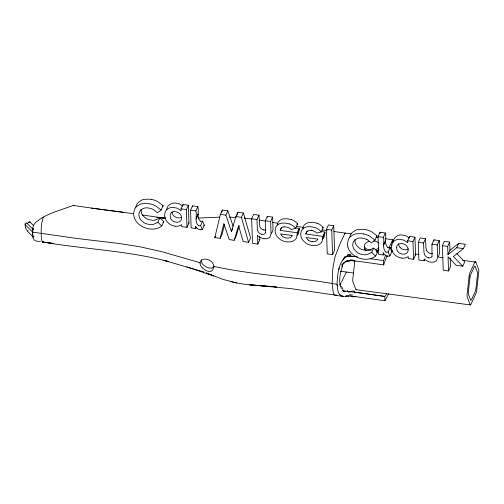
<?xml version="1.0" encoding="UTF-8"?>
<svg xmlns="http://www.w3.org/2000/svg" width="504" height="504" viewBox="0 0 504 504"><rect width="100%" height="100%" fill="white"/><g stroke="black" fill="none" stroke-linecap="round" stroke-linejoin="round"><path stroke-width="0.76" d="M25.213 224.362L25.301 227.172M342.096 296.157C337.019 294.178 337.459 287.387 337.081 282.92M337.094 282.486C337.774 273.445 338.568 260.448 347.476 256.353M392.899 241.731L392.925 240.962A4.133 0.945 -82 0 0 392.899 240.377L392.736 239.746L385.062 238.663M141 209.431L141.448 213.091A9.456 7.295 24.6 0 0 142.72 215.397L145.555 218.068A9.557 7.371 24.6 0 0 148.151 219.423L152.315 220.286A11.252 8.681 24.6 0 0 155.194 220.084L159.844 217.955L163.813 221.558L161.822 225.912L157.853 222.314L159.844 217.955M354.873 239.564L355.32 243.224A9.456 7.295 24.6 0 0 356.593 245.524L359.421 248.195A9.557 7.371 24.6 0 0 362.023 249.556L366.181 250.419A11.252 8.681 24.6 0 0 369.067 250.217L373.716 248.088L377.685 251.685L375.688 256.045L371.725 252.441L373.716 248.088M393.259 241.939L393.712 239.759A11.063 8.537 24.6 0 1 395.344 237.277L395.678 236.974A12.537 9.671 24.6 0 1 396.78 236.174L398.815 235.267A9.393 7.245 24.6 0 1 401.568 234.902L405.903 235.784L409.506 238.127M201.291 260.329L201.279 260.959A7.503 5.481 21.2 0 0 203.673 265.224C206.363 267.404 210.735 269.331 213.986 267.29M354.86 260.587L352.806 279.103A3.263 0.75 -81.9 0 0 352.894 281.73L355.849 289.384A3.263 0.75 -81.9 0 0 356.435 289.441M166.717 209.557L167.126 207.837A11.063 8.537 24.6 0 1 168.758 205.355L169.092 205.052A12.537 9.671 24.6 0 1 170.194 204.246L172.229 203.339A9.393 7.245 24.6 0 1 174.982 202.98L179.109 203.78L182.719 206.029M135.733 207.837L135.828 207.213M277.162 225.049L277.591 223.341A10.716 8.272 24.6 0 1 278.97 221.193L279.285 220.884A11.743 9.066 24.6 0 1 280.375 220.046L280.778 219.801A10.502 8.102 24.6 0 1 283.5 218.831L287.362 218.73L291.299 219.574M302.784 228.659L303.206 226.951A10.716 8.272 24.6 0 1 304.586 224.803L304.907 224.494A11.743 9.066 24.6 0 1 305.997 223.656L306.401 223.411A10.502 8.102 24.6 0 1 309.116 222.44L312.978 222.34L316.915 223.184M296.05 227.984L299.25 228.432L297.253 232.791L280.192 230.385L280.507 229.288A5.928 4.574 24.6 0 1 282.24 227.424A5.67 4.372 24.6 0 1 284.092 226.901M321.665 231.594L324.866 232.042L322.875 236.395L305.815 233.995L306.123 232.898A5.928 4.574 24.6 0 1 307.862 231.034A5.67 4.372 24.6 0 1 309.708 230.511L311.094 230.498A8.549 6.596 24.6 0 1 312.064 230.624L312.776 230.782A6.943 5.355 24.6 0 1 315.403 231.941L316.846 233.094L321.231 231.972L323.221 227.619A10.975 8.467 24.6 0 0 316.934 223.121M33.907 228.923L32.294 229.162L33.648 225.156A9.828 6.898 -45.3 0 1 35.091 222.988C45.536 213.557 60.146 210.439 73.017 205.493A2.4 1.682 -45.3 0 1 73.332 205.487L91.791 208.083M349.694 237.346L350.419 235.047A14.421 11.126 24.6 0 1 352.076 232.634L355.131 230.454A14.44 11.138 24.6 0 1 358.281 229.44L363.523 229.307A21.754 16.783 24.6 0 1 365.249 229.553L365.69 229.635A16.323 12.594 24.6 0 1 370.509 231.147A13.041 10.067 24.6 0 1 371.593 231.714L377.024 235.815L375.026 240.169L371.391 242.897L367.435 239.841A9.198 7.094 24.6 0 0 366.925 239.564M392.748 242.701L392.824 242.342A1.544 0.353 -82 0 0 392.862 242.059M224.526 224.356L222.226 233.969L220.229 238.329L214.817 237.567L220.368 214.389L222.365 210.036L227.858 210.811L233.157 226.34M221.823 212.279L222.365 210.036M220.229 238.329L223.776 223.537L229.257 239.602L234.177 240.295L236.174 235.935L239.249 225.666M338.877 269.495L339.312 267.908M265.375 232.609L265.318 220.727L267.315 216.367L272.626 217.117L273.029 229.591L271.933 232.684A5.752 4.441 24.6 0 1 271.316 233.239M135.954 206.608L136.546 204.914A14.421 11.126 24.6 0 1 138.209 202.501L141.259 200.321A14.44 11.138 24.6 0 1 144.409 199.313L149.65 199.174A21.754 16.783 24.6 0 1 151.376 199.42L151.817 199.502M432.004 256.114L431.941 244.201L433.931 239.841L439.249 240.591L439.646 253.065L438.549 256.145A5.67 4.378 24.6 0 1 438.152 256.53M227.858 210.811L225.861 215.164L231.412 231.437L235.866 216.575L237.863 212.222L243.388 212.997L250.589 237.97L248.592 242.323L243.18 241.561L238.575 225.622L234.177 240.295M236.968 215.189L237.863 212.222M342.632 265.501L342.121 266.962L342.449 266.074M342.09 267.051C340.452 272.62 339.028 278.662 340.005 284.609M43.363 217.054L41.794 222.825L41.189 228.476L41.271 236.332L42.002 241.366L42.601 242.065L53.311 243.432L42.393 241.964C84.149 249.247 126.951 250.507 168.046 261.456L163.939 260.385L204.12 272.015M342.197 266.736L342.361 266.295M392.263 244.245L392.396 243.879M364.644 246.595L364.556 246.847A7.825 4.775 -1.1 0 0 366.257 250.734M385.711 254.948L383.991 259.314A27.487 6.294 -82 0 0 383.544 260.612L383.689 264.915L358.766 261.318L350.085 260.568M391.734 245.53L391.929 245.07M387.104 255.811L385.421 259.844A37.63 8.618 -82 0 0 384.558 262.187A24.702 5.657 -82 0 0 383.689 264.909M388.849 247.798L392.736 239.746M391.041 247.099L390.367 248.592M157.853 222.314L153.203 224.444A11.252 8.681 24.6 0 1 150.318 224.639L146.16 223.776A9.557 7.371 24.6 0 1 143.558 222.422L140.729 219.75A9.456 7.295 24.6 0 1 139.451 217.451C136.83 211.693 143.142 206.495 148.636 208.07A11.239 8.675 24.6 0 1 153.065 209.412A9.198 7.094 24.6 0 1 153.569 209.708L157.525 212.764L161.154 210.036L163.151 205.682L157.72 201.581A13.041 10.067 24.6 0 0 156.631 201.033A16.323 12.594 24.6 0 0 151.817 199.521M175.222 226.151A10.893 8.404 24.6 0 1 173.956 225.937L172.973 225.672A9.261 7.144 24.6 0 1 170.226 224.431L168.582 223.215A11.756 9.072 24.6 0 1 167.448 222.107A10.855 8.379 24.6 0 1 165.734 219.624L164.745 216.348A16.147 12.455 24.6 0 1 164.663 214.849L165.129 212.197A11.063 8.537 24.6 0 1 166.767 209.708L167.095 209.412A12.537 9.671 24.6 0 1 168.197 208.606L170.232 207.698A9.393 7.245 24.6 0 1 172.992 207.339L177.32 208.215L181.125 210.741L181.062 208.851L183.059 204.498L188.37 205.248L188.981 222.982L186.984 227.342L181.673 226.592L181.604 224.639A9.803 7.566 24.6 0 1 175.228 226.22M186.984 227.342L186.379 209.601L188.37 205.248M196.283 227.323L195.716 228.57L191.161 227.928L190.55 210.193L192.547 205.834L197.858 206.583C199.382 210.71 196.163 217.886 200.447 221.168M198.45 225.521C194.166 222.239 197.385 215.063 195.867 210.937L197.858 206.583M196.113 218.169L198.11 213.816M196.125 219.038L198.116 214.685M204.353 225.181L202.356 229.534L200.63 225.559L202.627 221.206L204.353 225.181A5.109 3.944 24.6 0 1 203.679 225.313M214.817 237.567L215.384 236.319M231.412 231.437L232.552 228.948M248.592 242.323L241.391 217.356L243.388 212.997M259.699 236.515L259.806 239.74L257.815 244.094L252.504 243.344L251.66 218.799L253.651 214.446L258.968 215.195L259.787 226.567A5.575 4.303 24.6 0 0 261.267 228.665A4.24 3.27 24.6 0 0 263.712 229.881M261.721 234.234A4.24 3.27 24.6 0 1 259.276 233.018A5.575 4.303 24.6 0 1 257.809 230.92L257.311 228.514L256.971 219.549L258.968 215.195M264.002 238.663A9.053 6.987 24.6 0 0 264.789 238.745L265.898 238.751A7.377 5.689 24.6 0 0 268.487 238.096L269.325 237.592A5.752 4.441 24.6 0 0 269.936 237.037L271.032 233.944L270.635 221.47L272.626 217.117M280.192 230.385L281.616 227.273M284.092 226.901L285.472 226.894A8.549 6.596 24.6 0 1 286.442 227.021L287.16 227.172A6.943 5.355 24.6 0 1 289.781 228.331L291.224 229.484L295.609 228.362L297.606 224.009A10.975 8.467 24.6 0 0 291.318 219.511M289.302 223.927L285.365 223.083L281.503 223.19A10.502 8.102 24.6 0 0 278.788 224.16L278.384 224.4A11.743 9.066 24.6 0 0 277.294 225.238L276.973 225.553A10.716 8.272 24.6 0 0 275.594 227.695L275.108 230.341A14.981 11.561 24.6 0 0 275.19 231.834L275.82 234.209A10.993 8.486 24.6 0 0 277.364 236.823L280.161 239.438A10.401 8.026 24.6 0 0 283.065 240.975L285.799 241.725A14.95 11.535 24.6 0 0 287.601 241.945L290.89 241.781A10.521 8.121 24.6 0 0 293.624 240.792A11.302 8.719 24.6 0 0 294.783 239.992A10.849 8.373 24.6 0 0 296.465 237.907L297.303 233.642L299.294 229.282L299.25 228.432M305.815 233.995L307.238 230.882M326.428 229.333L328.419 224.979L333.736 225.729L334.58 250.274L332.583 254.627L327.272 253.884L326.428 229.333L331.739 230.082L333.736 225.729M321.231 231.972A10.975 8.467 24.6 0 0 314.943 227.474L310.388 226.643L307.125 226.8A10.502 8.102 24.6 0 0 304.403 227.77L304 228.01A11.743 9.066 24.6 0 0 302.91 228.847L302.595 229.156A10.716 8.272 24.6 0 0 301.216 231.304L300.724 233.951A14.981 11.561 24.6 0 0 300.812 235.444L301.442 237.819A10.993 8.486 24.6 0 0 302.986 240.433L305.783 243.048A10.401 8.026 24.6 0 0 308.681 244.585L311.422 245.335A14.95 11.535 24.6 0 0 313.217 245.555L316.506 245.391A10.521 8.121 24.6 0 0 319.246 244.402A11.302 8.719 24.6 0 0 320.405 243.602A10.849 8.373 24.6 0 0 322.081 241.517L322.919 237.252L324.916 232.892L324.866 232.042M383.777 253.739L383.21 254.986L378.655 254.344L378.044 236.603L380.041 232.249L385.352 232.999C386.877 237.126 383.651 244.301 387.935 247.584M385.944 251.937C381.66 248.655 384.88 241.479 383.355 237.352L385.352 232.999M383.607 244.585L385.598 240.232M383.613 245.454L385.61 241.095M389.85 255.95L391.847 251.597L390.121 247.621L388.124 251.975L389.85 255.95A5.109 3.944 24.6 0 1 387.765 256.12M401.808 258.073A10.893 8.404 24.6 0 1 400.541 257.859L399.559 257.594A9.261 7.144 24.6 0 1 396.812 256.353L395.168 255.137A11.756 9.072 24.6 0 1 394.034 254.035A10.855 8.379 24.6 0 1 392.32 251.553L391.331 248.27A16.147 12.455 24.6 0 1 391.249 246.771L391.715 244.119A11.063 8.537 24.6 0 1 393.353 241.63L393.681 241.334A12.537 9.671 24.6 0 1 394.783 240.528L396.818 239.621A9.393 7.245 24.6 0 1 399.577 239.261L403.906 240.137L407.711 242.663L407.648 240.773L409.645 236.42L414.956 237.17L415.567 254.904L413.57 259.264L408.259 258.514L408.19 256.561A9.803 7.566 24.6 0 1 401.814 258.142M413.57 259.264L412.965 241.523L414.956 237.17M424.771 259.516L424.198 260.757L418.887 260.014L418.276 242.273L420.267 237.919L425.584 238.669L425.943 247.823L426.668 250.557M428.337 257.79A4.675 3.604 24.6 0 1 424.714 254.904L423.971 252.416L423.587 243.023L425.584 238.669M424.198 260.757L424.135 258.93A16.556 12.776 24.6 0 0 426.535 260.675L427.134 261.003A7.982 6.155 24.6 0 0 427.707 261.286A8.373 6.464 24.6 0 0 430.586 262.137A9.04 6.974 24.6 0 0 431.367 262.212L432.482 262.219A7.453 5.752 24.6 0 0 434.794 261.696L435.941 261.053A5.67 4.378 24.6 0 0 436.559 260.499L437.655 257.418L437.251 244.95L439.249 240.591M450.229 257.998L450.526 266.61L448.535 270.963L443.218 270.213L442.38 245.668L444.37 241.315L449.681 242.065L449.965 250.261L447.974 254.621L456.737 247.691L458.734 243.338L465.375 244.27L463.378 248.629L453.392 256.517L462.754 266.194L464.751 261.834L456.945 253.777M447.974 254.621L447.691 246.418L449.681 242.065M341.611 281.755L346.317 272.059L353.386 273.004M341.221 282.593L340.03 285.069M388.697 293.612L385.39 300.025A27.487 6.294 -82 0 1 384.917 300.731L353.808 296.409M386.587 293.75L385.579 295.413A23.09 5.286 -82 0 1 384.772 296.434L384.917 300.731M343.898 263.34L345.461 261.727A5.903 5.79 16 0 1 346.103 261.343L347.432 260.795A6.281 5.607 -15.5 0 0 346.355 261.11L345.964 261.261M43.489 241.555L42.815 242.059M449.965 250.261L458.734 243.338M344.541 257.462L344.326 257.639A6.873 6.59 40.8 0 0 343.52 258.502M162.471 206.193L163.151 205.682M376.337 236.326L377.024 235.815M371.725 252.441L367.076 254.577A11.252 8.681 24.6 0 1 364.19 254.772L360.032 253.909A9.557 7.371 24.6 0 1 357.43 252.554L354.602 249.883A9.456 7.295 24.6 0 1 353.323 247.577C350.702 241.819 357.015 236.628 362.508 238.197A11.239 8.675 24.6 0 1 366.937 239.545M40.44 241.309L37.668 241.359L35.69 240.855A9.866 6.93 -45.3 0 1 34.228 239.873L32.546 236.823L33.522 236.458M32.968 236.666L33.598 236.433M28.016 230.693L27.235 230.983L33.239 236.924L34.152 236.584M33.277 228.797L32.735 228.999A21.792 15.303 -45.3 0 0 32.477 231.878L32.477 233.012M32.294 229.162L33.125 228.854M296.78 224.217L297.606 224.009M322.402 227.827L323.221 227.619M344.755 296.339C343.218 296.554 351.653 295.936 348.188 296.031M198.412 218.03L219.687 217.155M347.886 291.684L344.654 291.558M343.873 296.415L343.936 296.415A5.878 0.668 -2.3 0 1 343.709 296.283M349.033 256.234L350.765 256.246M350.028 256.227L349.681 256.227A18.087 14.257 -9.1 0 0 349.24 256.227M229.433 217.161L236.143 217.444M347.628 291.596L349.171 291.671M230.227 281.484C245.297 285.453 260.99 285.491 276.406 286.927L249.36 284.766L290.644 288.597L336.048 295.231A16.191 3.711 -82 0 0 336.496 294.96M350.11 291.665L351.011 291.709M350.589 256.158L351.307 256.196M350.702 256.246L354.356 256.511L352.076 256.252M350.368 296.1L351.105 296.15M351.017 291.816L361.651 293.126M244.39 218.1L251.716 218.963M165.841 218.27L156.927 217.363L165.734 218.32L142.254 214.981M341.825 296.05L343.86 296.415L342.084 296.138M352.769 260.612L354.659 260.839M353.052 256.353L353.783 256.435M357.487 256.87L354.268 256.492M321.905 229.912L327.172 230.612M123.146 212.272L91.715 208.139L133.812 213.734M391.06 250.765L392.616 250.973M415.164 253.984L419.051 254.507M438.493 257.103L443.161 257.727M462.603 260.329L475.82 262.093M356.101 289.674L470.408 304.952M333.919 231.519L351.282 233.906M340.414 271.202L346.481 272.028A1.55 0.353 -82 0 1 346.582 272.204L346.626 272.406M303.219 227.348L296.428 226.34M73.332 205.487L73.672 205.575A1.222 0.863 -45.3 0 1 73.905 205.789L73.956 205.89M181.062 208.851L186.379 209.601M190.55 210.193L195.867 210.937M220.368 214.389L225.861 215.164M235.866 216.575L241.391 217.356M251.66 218.799L256.971 219.549M265.318 220.727L270.635 221.47M378.044 236.603L383.355 237.352M407.648 240.773L412.965 241.523M418.276 242.273L423.587 243.023M431.941 244.201L437.251 244.95M442.38 245.668L447.691 246.418M456.737 247.691L463.378 248.629M375.889 237.371L378.183 237.699M311.006 230.089L312.071 230.24M292.081 235.526L280.501 233.894L282.542 236.458A6.647 5.128 24.6 0 0 285.944 237.951A7.97 6.149 24.6 0 0 286.751 238.083A6.054 4.668 24.6 0 0 292.2 235.576M317.696 239.135L306.123 237.504L308.164 240.068M188.313 222.894L188.981 222.982M414.899 254.816L415.567 254.904M462.754 266.194L456.177 265.262L448.05 256.87L448.535 270.963M258.81 239.602L259.806 239.74M337.05 284.357C296.119 276.872 254.237 275.26 213.583 266.351A7.226 4.675 40.5 0 1 213.721 267.145M362.256 293.215L378.302 295.502M335.513 295.306L343.085 296.377M32.546 236.823L33.239 236.924A24.23 17.016 -45.3 0 1 32.76 233.27L32.735 232.142A21.792 15.303 -45.3 0 1 32.987 229.263L26.989 223.322L30.12 222.163L33.774 225.773M378.995 295.602L384.772 296.428L354.047 292.062M354.192 296.402L355.887 296.654M383.544 260.612L370.238 258.665M259.661 220.128L264.984 221.048M272.595 222.365L278.013 223.316M363.699 233.988L363.258 233.906A21.754 16.783 24.6 0 0 361.526 233.661L356.284 233.799A14.44 11.138 24.6 0 0 353.14 234.807L350.085 236.987A14.421 11.126 24.6 0 0 348.421 239.4L347.546 242.972A20.425 15.756 24.6 0 0 347.552 244.774L347.892 246.96M236.71 282.971L223.001 279.399L206.123 272.897L213.614 275.94L187.022 266.969M335.362 295.287L335.059 295.187A32.634 7.472 -82 0 1 334.618 294.922L334.322 294.664A22.466 5.147 -82 0 1 333.818 293.964A19.524 4.473 -82 0 1 333.22 292.37L332.199 283.676L332.508 272.173A19.536 4.473 -82 0 1 332.936 268.235A21.836 5.002 -82 0 1 333.245 266.074L334.719 258.3A16.241 3.717 -82 0 1 335.324 255.95L340.112 243.671L345.057 233.062L345.297 233.547M341.87 296.081L341.107 295.735M343.079 290.77A16.034 7.157 -67 0 0 343.218 290.89L343.583 291.148M343.47 291.085L342.493 290.285L342.978 290.745M340.654 295.483L339.721 294.638M375.026 240.169L369.596 236.067A13.041 10.067 24.6 0 0 368.512 235.519M161.154 210.036L155.723 205.941A13.041 10.067 24.6 0 0 154.64 205.386A16.323 12.594 24.6 0 0 149.827 203.881L149.386 203.773A21.754 16.783 24.6 0 0 147.659 203.534L142.412 203.666A14.44 11.138 24.6 0 0 139.268 204.681L136.212 206.854A14.421 11.126 24.6 0 0 134.549 209.267L133.673 212.839A20.425 15.756 24.6 0 0 133.68 214.641L134.02 216.827A14.748 11.384 24.6 0 0 139.803 225.023L140.66 225.609A17.678 13.639 24.6 0 0 142.021 226.447A16.947 13.072 24.6 0 0 161.759 225.861M25.2 224.696L32.735 232.142L77.332 238.512L118.39 243.401L139.532 246.695L161.425 251.591L200.132 262.723A7.447 5.305 31.2 0 0 200.088 263.516M341.422 288.767L341.208 288.364M340.641 287.097L340.03 284.735M337.144 285.333L337.189 285.799M322.875 236.395L322.919 237.252M297.253 232.791L297.303 233.642M398.563 243.716L398.941 245.599A6.08 4.694 24.6 0 0 400.119 247.47M171.977 211.793L172.349 213.677A6.08 4.694 24.6 0 0 173.534 215.548A6.306 4.87 24.6 0 0 174.17 216.166L174.397 216.348A5.418 4.183 24.6 0 0 176.425 217.451L177.591 217.747A7.302 5.632 24.6 0 0 178.511 217.86L179.386 217.867A5.588 4.316 24.6 0 0 181.616 217.23M433.931 239.841L433.969 240.811M409.645 236.42L409.664 237.132M383.135 252.832L383.21 254.986M380.041 232.249L380.079 233.358M331.739 230.082L332.583 254.627M267.315 216.367L267.347 217.337M257.519 235.488L257.815 244.094M195.64 226.416L195.716 228.57M192.547 205.834L192.585 206.942M183.059 204.498L183.084 205.323M324.916 232.892L324.078 237.163A10.849 8.373 24.6 0 1 322.743 238.94M299.294 229.282L298.456 233.554A10.849 8.373 24.6 0 1 297.121 235.33M378.92 249.776A7.825 4.643 -2 0 1 376.784 251.187M366.376 250.715A7.825 4.643 -2 0 1 364.694 246.45M378.851 247.848A7.825 4.643 -2 0 1 375.316 249.763M371.505 250.223A7.825 4.643 -2 0 1 364.398 246.28A7.825 4.643 -2 0 1 369.779 241.214M373.559 240.981A7.825 4.643 -2 0 1 378.97 243.136M378.907 250.003A7.825 4.775 -1.1 0 1 376.759 251.427M32.955 236.672A24.23 17.016 -45.3 0 1 32.495 233.006M27.166 230.454A3.011 0.8 60.5 0 1 25.433 227.298M25.03 224.198A3.011 1.531 67.8 0 1 26.983 223.411M28.659 222.623A3.011 1.399 75.8 0 1 30.12 221.905M347.256 255.037A9.998 8.366 -6.1 0 1 350.86 254.942M347.552 256.517A11.995 9.507 -9.2 0 1 349.026 256.416M347.281 255.188A9.841 8.184 -6.2 0 1 350.828 255.081M350.551 256.334A20.286 13.293 -5.6 0 1 352.019 256.429A31.796 21.842 -6.5 0 1 352.75 256.498M351.282 256.29A22.718 15.12 -5.8 0 1 352.044 256.347M163.75 221.508A16.947 13.072 24.6 0 1 162.868 222.214M171.322 212.77A6.577 5.078 24.6 0 1 171.933 212.323L172.374 212.083A5.443 4.196 24.6 0 1 174.397 211.63L175.26 211.667A7.05 5.437 24.6 0 1 176.173 211.812L177.049 212.058A5.519 4.259 24.6 0 1 179.109 213.161L179.336 213.343A6.275 4.838 24.6 0 1 179.777 213.746A5.991 4.624 24.6 0 1 181.075 215.605L181.516 217.218A9.482 7.314 24.6 0 1 181.56 218.081L181.219 219.832A5.878 4.536 24.6 0 1 180.23 221.155A6.199 4.782 24.6 0 1 179.619 221.584A5.588 4.316 24.6 0 1 177.395 222.226L176.52 222.22A7.302 5.632 24.6 0 1 175.594 222.107L174.434 221.804A5.418 4.183 24.6 0 1 172.406 220.702L172.179 220.519A6.306 4.87 24.6 0 1 171.744 220.116A6.08 4.694 24.6 0 1 170.358 218.03L170.239 214.345A6.18 4.769 24.6 0 1 171.322 212.764M200.592 225.508A3.364 2.596 24.6 0 1 198.437 225.685M202.35 229.515A5.109 3.944 24.6 0 1 200.271 229.704M200.258 229.818A5.38 4.152 24.6 0 1 195.703 226.403M202.583 221.155A3.364 2.596 24.6 0 1 200.434 221.332M265.526 232.659A3.761 2.904 24.6 0 1 261.708 234.335M263.989 238.82A10.685 8.247 24.6 0 1 257.607 235.425M265.917 229.893A3.761 2.904 24.6 0 1 263.705 229.975M289.321 223.864A10.975 8.467 24.6 0 1 295.615 228.362M317.816 239.186A6.054 4.668 24.6 0 1 312.367 241.637M308.152 240.074A6.647 5.128 24.6 0 0 311.567 241.561A7.97 6.149 24.6 0 0 312.367 241.693M375.631 255.994A16.947 13.072 24.6 0 1 355.862 256.624M363.693 234.007A16.323 12.594 24.6 0 1 368.519 235.5M347.867 246.96A14.748 11.384 24.6 0 0 353.676 255.156L354.533 255.742A17.678 13.639 24.6 0 0 355.893 256.58M377.622 251.635A16.947 13.072 24.6 0 1 376.74 252.347M388.08 251.924A3.364 2.596 24.6 0 1 385.932 252.101M387.752 256.234A5.38 4.152 24.6 0 1 383.191 252.819M391.835 251.578A5.109 3.944 24.6 0 1 391.173 251.729M390.077 247.571A3.364 2.596 24.6 0 1 387.923 247.748M400.119 247.47A6.306 4.87 24.6 0 0 400.756 248.088L400.982 248.27A5.418 4.183 24.6 0 0 403.011 249.373L404.176 249.669A7.302 5.632 24.6 0 0 405.096 249.782L405.972 249.789A5.588 4.316 24.6 0 0 408.202 249.152A6.199 4.782 24.6 0 0 408.41 249.02M432.142 256.164A3.73 2.879 24.6 0 1 428.343 257.783M432.659 253.31A3.73 2.879 24.6 0 1 430.334 253.43A4.675 3.604 24.6 0 1 426.705 250.551M351.811 296.636A23.694 10.099 2.7 0 1 353.915 296.887M349.165 294.853A10.225 6.224 0.7 0 1 352.372 294.947M349.398 295.949A13.066 4.303 2.9 0 1 350.387 295.999M343.035 289.403A29.604 13.249 -66.6 0 1 342.279 287.595M344.15 291.942A12.083 5.349 -29.2 0 1 343.356 291.432M348.573 292.156A7.22 1.197 1.1 0 1 350.167 292.15M351.03 291.596A12.896 6.432 2.6 0 1 351.742 291.652M352.019 290.928A20.859 9.003 3 0 1 354.577 291.281M350.62 259.869A20.488 15.977 -11 0 1 352.945 260.058M350.141 260.31A13.621 9.374 -7.6 0 1 350.545 260.316M347.577 261.299A8.07 6.01 -8.8 0 1 349.87 261.022M347.458 260.99A12.947 11.151 -14 0 1 349.984 260.801M342.096 265.948A11.586 10.647 -69.2 0 1 343.589 263.101M199.893 262.628A7.573 5.84 32.3 0 1 207.339 259.339A7.573 5.84 32.3 0 1 213.935 266.396M201.405 259.976A7.453 5.941 34.3 0 1 201.449 259.718M213.236 267.114A7.585 4.82 42.2 0 1 209.941 271.486A7.585 4.82 42.2 0 1 202.633 267.882M202.463 267.983A7.447 5.317 29 0 1 200.132 263.554M351.143 296.018A32.319 11.737 2.7 0 1 353.877 296.283M344.434 290.909A12.424 5.103 -35.9 0 1 343.923 290.833M345.171 291.06A9.74 3.604 -25.9 0 1 344.478 290.997M341.643 287.519A25.458 10.2 -75 0 1 341.183 286.165M349.108 291.344A14.207 3.024 4.3 0 1 351.168 291.507M344.188 291.507A4.807 0.655 4 0 1 344.119 291.299M347.722 290.663A6.514 0.838 -4.6 0 1 347.061 290.682M344.616 262.351A4.738 4.41 -14.7 0 1 346.002 261.4M343.848 263.088A6.363 6.256 14.4 0 1 344.534 262.282M342.909 264.172A9.431 8.87 -82.5 0 1 343.545 263.063M341.687 265.098A12.569 10.811 -74.4 0 1 342.266 263.787M342.978 259.988A11.082 10.13 80.9 0 1 343.741 258.684M344.276 257.153A5.708 5.216 -2.4 0 1 347.395 256.045M346.626 295.88A5.487 1.556 2.7 0 1 348.025 295.81M345.952 296.087A4.624 0.932 0.9 0 1 346.771 295.999M345.813 296.05A7.976 0.504 -12.5 0 1 345.675 296.075M396.572 247.514L396.944 249.953A6.08 4.694 24.6 0 0 398.33 252.044A6.306 4.87 24.6 0 0 398.765 252.441L398.992 252.624A5.418 4.183 24.6 0 0 401.02 253.726L402.179 254.029A7.302 5.632 24.6 0 0 403.106 254.142L403.975 254.148A5.588 4.316 24.6 0 0 406.205 253.512A6.199 4.782 24.6 0 0 406.816 253.077A5.878 4.536 24.6 0 0 407.805 251.754L408.146 250.003A9.482 7.314 24.6 0 0 408.101 249.14L407.66 247.527A5.991 4.624 24.6 0 0 406.363 245.668A6.275 4.838 24.6 0 0 405.922 245.272L405.695 245.083A5.519 4.259 24.6 0 0 403.635 243.98L402.759 243.734A7.05 5.437 24.6 0 0 401.846 243.589L400.982 243.552A5.443 4.196 24.6 0 0 398.96 244.005L398.519 244.245A6.577 5.078 24.6 0 0 397.908 244.692A6.18 4.769 24.6 0 0 396.824 246.267L396.572 247.514M469.167 275.864L467.114 294.38A3.263 0.75 -81.9 0 0 467.208 297.007L470.156 304.662A3.263 0.75 -81.9 0 0 470.956 304.34L475.965 293.479A3.263 0.75 -81.9 0 0 476.671 290.537L478.724 272.015A3.263 0.75 -81.9 0 0 478.636 269.394L475.681 261.733A3.263 0.75 -81.9 0 0 474.881 262.055L469.879 272.916A3.263 0.75 -81.9 0 0 469.167 275.864M469.911 277.78L468.374 291.659A3.263 0.75 -81.9 0 0 468.462 294.286L470.673 300.025A3.263 0.75 -81.9 0 0 471.473 299.704L475.222 291.564A3.263 0.75 -81.9 0 0 475.934 288.616L477.471 274.737A3.263 0.75 -81.9 0 0 477.376 272.116L475.165 266.377A3.263 0.75 -81.9 0 0 474.371 266.698L470.616 274.837A3.263 0.75 -81.9 0 0 469.911 277.78"/></g></svg>
